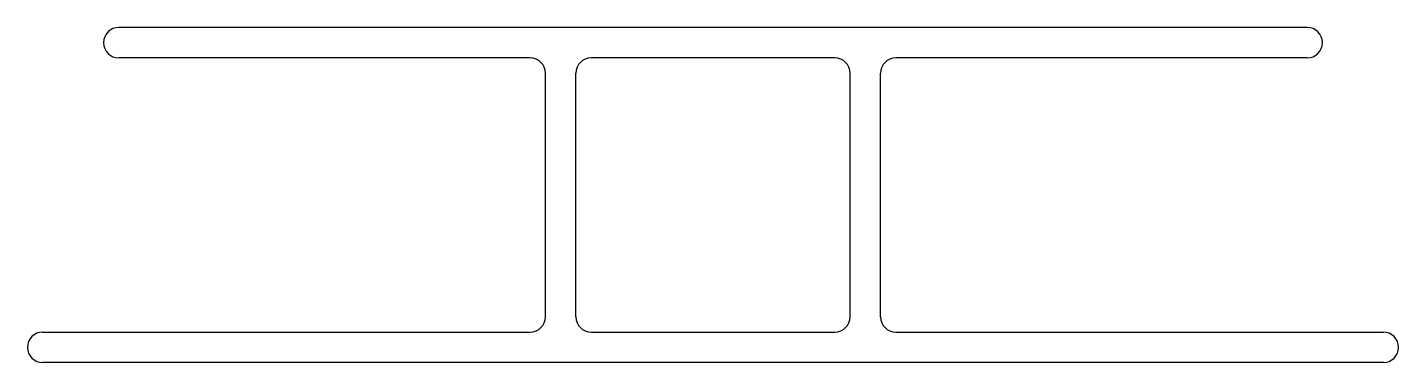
# Model space of a CAD drawing. Header units: metres. Extents: x -34 to 56, y 0 to 22.
import ezdxf

# ---------------------------------------------------------------- set-up
doc = ezdxf.new("R2010")
doc.units = ezdxf.units.M

msp = doc.modelspace()

# ---------------------------------------------------------------- linework, layer by layer
for p, q in [((11, 22), (-28, 22)), ((50, 22), (11, 22)), ((-1, 20), (-28, 20)), ((11, 20), (3, 20)), ((19, 20), (11, 20)), ((50, 20), (23, 20)), ((0, 3), (0, 19)), ((2, 3), (2, 19)), ((20, 3), (20, 19)), ((22, 3), (22, 19)), ((-33, 2), (-1, 2)), ((3, 2), (11, 2)), ((11, 2), (19, 2)), ((23, 2), (55, 2)), ((11, 0), (-33, 0)), ((55, 0), (11, 0))]:
    msp.add_line(p, q)
for centre, start, end in [((-28, 21), 90, 270), ((50, 21), 270, 90), ((-1, 19), 0, 90), ((3, 19), 90, 180), ((19, 19), 0, 90), ((23, 19), 90, 180), ((-1, 3), 270, 0), ((3, 3), 180, 270), ((19, 3), 270, 0), ((23, 3), 180, 270), ((-33, 1), 90, 270), ((55, 1), 270, 90)]:
    msp.add_arc(centre, 1, start, end)

doc.saveas('drawing.dxf')
